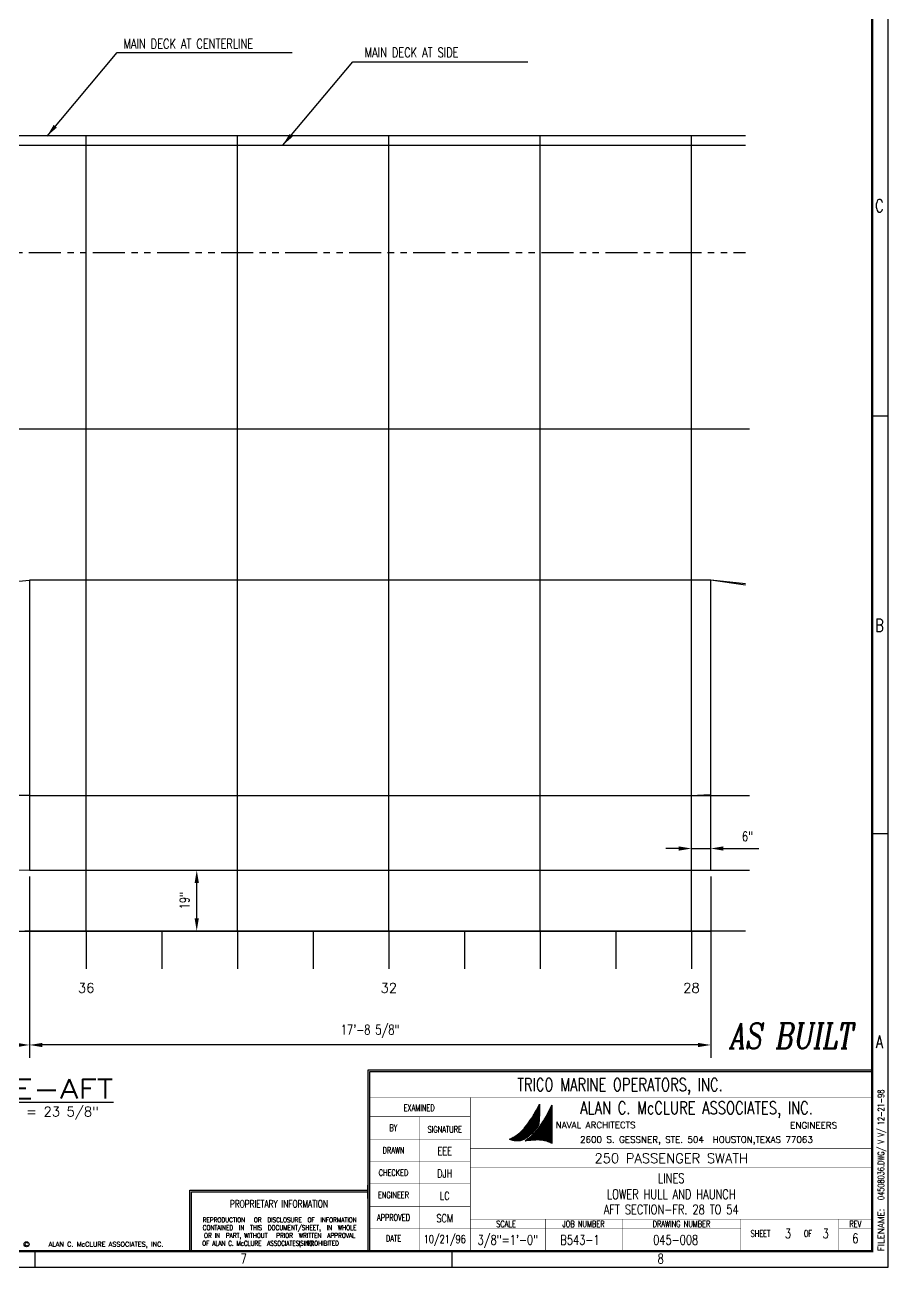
# Model space of a CAD drawing. Extents: x 6 to 1059, y 21 to 684.
# Drawn here: x 789.6 to 1059.2, y 21.4 to 409.4 of the extents above; entities that cross this region are included whole.
import ezdxf
from ezdxf.enums import TextEntityAlignment as Align

# ---------------------------------------------------------------- set-up
doc = ezdxf.new("R2010")
doc.units = 0
doc.header["$LTSCALE"] = 16
doc.header["$MEASUREMENT"] = 0
doc.linetypes.add('PHANTOM2', pattern=[1.25, 0.625, -0.125, 0.125, -0.125, 0.125, -0.125])
doc.layers.get('0').update_dxf_attribs({"linetype": 'CONTINUOUS'})
doc.layers.get('DEFPOINTS').update_dxf_attribs({"linetype": 'CONTINUOUS'})
for name, color, linetype in [('CHINE', 1, 'PHANTOM2'), ('DIM', 1, 'CONTINUOUS'), ('LAYOUT', 1, 'CONTINUOUS'), ('SPONSONS', 1, 'CONTINUOUS'), ('STA_28', 1, 'CONTINUOUS'), ('STA_29', 1, 'CONTINUOUS'), ('STA_30', 1, 'CONTINUOUS'), ('STA_31', 1, 'CONTINUOUS'), ('STA_32', 1, 'CONTINUOUS'), ('STA_33', 1, 'CONTINUOUS'), ('STA_34', 1, 'CONTINUOUS'), ('STA_35', 1, 'CONTINUOUS'), ('STA_36', 1, 'CONTINUOUS'), ('TEXT', 4, 'CONTINUOUS'), ('TITLEBLOCK', 3, 'CONTINUOUS'), ('TITLEBLOCK_ATTRIBUTES', 4, 'CONTINUOUS')]:
    doc.layers.add(name, color=color, linetype=linetype)
doc.styles.add('ROMANC', font='ROMANC.SHX', dxfattribs={"width": 0.75, "height": 0.09375})
doc.styles.add('ROMANS', font='romans')
doc.styles.add('ROMANT', font='ROMANT.SHX', dxfattribs={"width": 0.75, "height": 0.15625})
doc.styles.get("Standard").update_dxf_attribs({"font": 'ROMANS.SHX', "width": 0.75})
doc.styles.add('TB_TXT', font='ROMANS.SHX', dxfattribs={"width": 0.75})
doc.dimstyles.new('ACMA_DIM_1', dxfattribs={"dimscale": 32, "dimtxt": 0.0938, "dimasz": 0.125, "dimexe": 0.125, "dimexo": 0.0625, "dimgap": 0.0625, "dimtad": 1, "dimdec": 4, "dimzin": 3, "dimdsep": 46, "dimlunit": 4, "dimtxsty": 'Standard', "dimcen": 0, "dimse1": 1, "dimclrd": 256, "dimclre": 256, "dimclrt": 4, "dimadec": 0, "dimazin": 0, "dimtfac": 1, "dimtdec": 6, "dimtmove": 0, "dimatfit": 3, "dimfxl": 1, "dimfrac": 2, "dimtzin": 0, "dimarcsym": 0})
doc.dimstyles.new('BOTH', dxfattribs={"dimscale": 32, "dimtxt": 0.09375, "dimasz": 0.125, "dimexe": 0.125, "dimexo": 0.0625, "dimgap": 0.0625, "dimtad": 1, "dimdec": 4, "dimzin": 3, "dimdsep": 46, "dimlunit": 4, "dimtxsty": 'Standard', "dimcen": 0, "dimclrd": 256, "dimclre": 256, "dimclrt": 4, "dimadec": 0, "dimazin": 0, "dimtfac": 1, "dimtdec": 4, "dimtmove": 0, "dimatfit": 3, "dimfxl": 1, "dimfrac": 2, "dimtolj": 1, "dimtzin": 0, "dimarcsym": 0})
doc.dimstyles.new('INCHES', dxfattribs={"dimscale": 32, "dimtxt": 0.0938, "dimasz": 0.125, "dimexe": 0.0625, "dimexo": 0.0625, "dimgap": 0.0625, "dimtad": 1, "dimdec": 4, "dimzin": 3, "dimdsep": 46, "dimlunit": 5, "dimtxsty": 'Standard', "dimcen": 0, "dimse1": 1, "dimse2": 1, "dimclrd": 256, "dimclre": 256, "dimclrt": 4, "dimadec": 0, "dimazin": 0, "dimtfac": 1, "dimtdec": 6, "dimtmove": 0, "dimatfit": 3, "dimfxl": 1, "dimfrac": 2, "dimtzin": 0, "dimarcsym": 0})

# ---------------------------------------------------------------- blocks, each defined once
blk = doc.blocks.new('*D14')
at = {"linetype": 'ByBlock', "transparency": 16777216}
for p, q in [((791.14, 143.39), (791.14, 86.82)), ((1003.79, 143.39), (1003.79, 86.82)), ((999.79, 90.82), (795.14, 90.82))]:
    blk.add_line(p, q, dxfattribs=at)
for points in [[(795.14, 91.48), (795.14, 90.15), (791.14, 90.82)], [(999.79, 91.48), (999.79, 90.15), (1003.79, 90.82)]]:
    blk.add_solid(points, dxfattribs=at)
at = {"layer": 'DEFPOINTS', "color": 0, "linetype": 'ByBlock', "transparency": 16777216}
for p in [(791.14, 145.39), (1003.79, 145.39), (791.14, 90.82)]:
    blk.add_point(p, dxfattribs=at)
at = {"color": 4, "linetype": 'ByBlock', "transparency": 16777216, "insert": (897.46, 95.1), "char_height": 3, "attachment_point": 5}
blk.add_mtext('\\A1;17\'-8 5/8"', dxfattribs=at)
blk = doc.blocks.new('*D15')
at = {"linetype": 'ByBlock', "transparency": 16777216}
for p, q in [((649.38, 146.67), (649.38, 86.82)), ((787.14, 90.82), (653.38, 90.82))]:
    blk.add_line(p, q, dxfattribs=at)
for points in [[(653.38, 91.48), (653.38, 90.15), (649.38, 90.82)], [(787.14, 91.48), (787.14, 90.15), (791.14, 90.82)]]:
    blk.add_solid(points, dxfattribs=at)
at = {"layer": 'DEFPOINTS', "color": 0, "linetype": 'ByBlock', "transparency": 16777216}
for p in [(649.38, 148.67), (791.14, 145.39), (649.38, 90.82)]:
    blk.add_point(p, dxfattribs=at)
at = {"color": 4, "linetype": 'ByBlock', "transparency": 16777216, "insert": (720.26, 95.1), "char_height": 3, "attachment_point": 5}
blk.add_mtext('\\A1;11\'-9 3/4"', dxfattribs=at)
blk = doc.blocks.new('*D17')
at = {"linetype": 'ByBlock', "transparency": 16777216}
for p, q in [((992.83, 124.92), (988.83, 124.92)), ((996.83, 124.92), (1002.84, 124.92)), ((1006.84, 124.92), (1017.85, 124.92))]:
    blk.add_line(p, q, dxfattribs=at)
for points in [[(992.83, 125.59), (992.83, 124.25), (996.83, 124.92)], [(1006.84, 125.59), (1006.84, 124.25), (1002.84, 124.92)]]:
    blk.add_solid(points, dxfattribs=at)
at = {"layer": 'DEFPOINTS', "color": 0, "linetype": 'ByBlock', "transparency": 16777216}
for p in [(1002.84, 124.92), (1002.84, 116.15), (996.83, 106.34)]:
    blk.add_point(p, dxfattribs=at)
at = {"color": 4, "linetype": 'ByBlock', "transparency": 16777216, "insert": (1014.34, 128.71), "char_height": 3.002, "attachment_point": 5}
blk.add_mtext('6"', dxfattribs=at)
blk = doc.blocks.new('*X0')
at = {"color": 0}
for p, q in [((0.231, 0.272), (0.323, 0.364)), ((0.234, 0.276), (0.323, 0.366)), ((0.237, 0.28), (0.323, 0.367)), ((0.239, 0.284), (0.323, 0.368)), ((0.242, 0.288), (0.323, 0.37)), ((0.244, 0.292), (0.323, 0.371)), ((0.247, 0.296), (0.323, 0.372)), ((0.249, 0.3), (0.323, 0.374)), ((0.252, 0.303), (0.323, 0.375)), ((0.254, 0.307), (0.323, 0.376)), ((0.256, 0.31), (0.323, 0.378)), ((0.258, 0.314), (0.323, 0.379)), ((0.26, 0.317), (0.323, 0.38)), ((0.262, 0.32), (0.323, 0.382)), ((0.264, 0.324), (0.323, 0.383)), ((0.266, 0.327), (0.323, 0.384)), ((0.268, 0.33), (0.323, 0.386)), ((0.27, 0.334), (0.323, 0.387)), ((0.272, 0.337), (0.323, 0.388)), ((0.274, 0.34), (0.323, 0.39)), ((0.275, 0.343), (0.323, 0.391)), ((0.277, 0.346), (0.323, 0.392)), ((0.279, 0.349), (0.323, 0.394)), ((0.281, 0.352), (0.323, 0.395)), ((0.282, 0.355), (0.323, 0.396)), ((0.284, 0.358), (0.323, 0.398)), ((0.286, 0.361), (0.323, 0.399)), ((0.287, 0.364), (0.323, 0.4)), ((0.289, 0.367), (0.323, 0.402)), ((0.29, 0.37), (0.323, 0.403)), ((0.292, 0.373), (0.323, 0.404)), ((0.294, 0.376), (0.323, 0.406)), ((0.295, 0.379), (0.323, 0.407)), ((0.297, 0.382), (0.323, 0.408)), ((0.298, 0.384), (0.323, 0.41)), ((0.3, 0.387), (0.323, 0.411)), ((0.301, 0.39), (0.323, 0.412)), ((0.303, 0.393), (0.323, 0.414)), ((0.304, 0.396), (0.323, 0.415)), ((0.306, 0.398), (0.323, 0.416)), ((0.307, 0.401), (0.323, 0.418)), ((0.309, 0.404), (0.323, 0.419)), ((0.31, 0.407), (0.323, 0.42)), ((0.311, 0.409), (0.323, 0.422)), ((0.313, 0.412), (0.323, 0.423)), ((0.314, 0.415), (0.323, 0.424)), ((0.315, 0.418), (0.323, 0.426)), ((0.317, 0.42), (0.323, 0.427)), ((0.318, 0.423), (0.323, 0.428)), ((0.32, 0.426), (0.324, 0.43)), ((0.321, 0.428), (0.324, 0.431)), ((0.322, 0.431), (0.324, 0.432)), ((0.381, 0.301), (0.444, 0.364)), ((0.382, 0.304), (0.444, 0.366)), ((0.384, 0.307), (0.444, 0.367)), ((0.386, 0.31), (0.444, 0.368)), ((0.387, 0.313), (0.444, 0.37)), ((0.389, 0.316), (0.444, 0.371)), ((0.391, 0.319), (0.444, 0.372)), ((0.392, 0.322), (0.444, 0.374)), ((0.394, 0.325), (0.444, 0.375)), ((0.395, 0.328), (0.444, 0.376)), ((0.397, 0.331), (0.444, 0.378)), ((0.399, 0.334), (0.444, 0.379)), ((0.4, 0.336), (0.444, 0.38)), ((0.402, 0.339), (0.444, 0.382)), ((0.403, 0.342), (0.444, 0.383)), ((0.404, 0.345), (0.444, 0.384)), ((0.406, 0.348), (0.444, 0.386)), ((0.407, 0.35), (0.444, 0.387)), ((0.409, 0.353), (0.444, 0.388)), ((0.41, 0.356), (0.444, 0.39)), ((0.412, 0.359), (0.444, 0.391)), ((0.413, 0.361), (0.444, 0.392)), ((0.414, 0.364), (0.444, 0.394)), ((0.416, 0.367), (0.444, 0.395)), ((0.417, 0.369), (0.444, 0.396)), ((0.419, 0.372), (0.444, 0.398)), ((0.42, 0.375), (0.444, 0.399)), ((0.421, 0.377), (0.444, 0.4)), ((0.423, 0.38), (0.444, 0.402)), ((0.424, 0.383), (0.444, 0.403)), ((0.425, 0.385), (0.444, 0.404)), ((0.426, 0.388), (0.444, 0.406)), ((0.427, 0.39), (0.444, 0.407)), ((0.429, 0.393), (0.444, 0.408)), ((0.43, 0.395), (0.444, 0.41)), ((0.431, 0.398), (0.444, 0.411)), ((0.432, 0.4), (0.444, 0.412)), ((0.433, 0.403), (0.444, 0.413)), ((0.434, 0.405), (0.444, 0.415)), ((0.436, 0.408), (0.444, 0.416)), ((0.437, 0.41), (0.444, 0.417)), ((0.438, 0.413), (0.444, 0.419)), ((0.439, 0.415), (0.444, 0.42)), ((0.44, 0.417), (0.444, 0.421)), ((0.441, 0.42), (0.444, 0.423)), ((0.442, 0.422), (0.444, 0.424)), ((0.443, 0.425), (0.444, 0.425)), ((0.06, 0.083), (0.323, 0.345)), ((0.061, 0.082), (0.323, 0.344)), ((0.062, 0.082), (0.323, 0.343)), ((0.063, 0.082), (0.323, 0.341)), ((0.064, 0.081), (0.323, 0.34)), ((0.065, 0.081), (0.323, 0.339)), ((0.066, 0.081), (0.323, 0.337)), ((0.067, 0.081), (0.323, 0.336)), ((0.068, 0.08), (0.323, 0.335)), ((0.07, 0.08), (0.323, 0.333)), ((0.071, 0.08), (0.323, 0.332)), ((0.072, 0.08), (0.323, 0.331)), ((0.073, 0.079), (0.323, 0.329)), ((0.074, 0.079), (0.323, 0.328)), ((0.075, 0.079), (0.322, 0.326)), ((0.076, 0.079), (0.322, 0.325)), ((0.077, 0.079), (0.322, 0.324)), ((0.078, 0.078), (0.322, 0.322)), ((0.079, 0.078), (0.322, 0.321)), ((0.081, 0.078), (0.322, 0.32)), ((0.082, 0.078), (0.322, 0.318)), ((0.083, 0.078), (0.322, 0.317)), ((0.084, 0.077), (0.322, 0.316)), ((0.085, 0.077), (0.322, 0.314)), ((0.086, 0.077), (0.322, 0.313)), ((0.088, 0.077), (0.322, 0.311)), ((0.089, 0.077), (0.322, 0.31)), ((0.09, 0.077), (0.322, 0.309)), ((0.091, 0.077), (0.322, 0.307)), ((0.092, 0.076), (0.322, 0.306)), ((0.094, 0.076), (0.322, 0.305)), ((0.095, 0.076), (0.322, 0.303)), ((0.096, 0.076), (0.322, 0.302)), ((0.097, 0.076), (0.322, 0.301)), ((0.098, 0.076), (0.322, 0.299)), ((0.1, 0.076), (0.322, 0.298)), ((0.101, 0.076), (0.322, 0.296)), ((0.102, 0.076), (0.322, 0.295)), ((0.104, 0.076), (0.321, 0.294)), ((0.105, 0.076), (0.321, 0.292)), ((0.106, 0.076), (0.321, 0.291)), ((0.108, 0.076), (0.321, 0.289)), ((0.109, 0.076), (0.321, 0.288)), ((0.11, 0.076), (0.321, 0.287)), ((0.112, 0.076), (0.321, 0.285)), ((0.113, 0.076), (0.321, 0.284)), ((0.114, 0.076), (0.321, 0.282)), ((0.116, 0.076), (0.321, 0.281)), ((0.117, 0.076), (0.321, 0.28)), ((0.119, 0.076), (0.321, 0.278)), ((0.12, 0.076), (0.321, 0.277)), ((0.122, 0.077), (0.321, 0.275)), ((0.123, 0.077), (0.32, 0.274)), ((0.125, 0.077), (0.32, 0.273)), ((0.126, 0.077), (0.32, 0.271)), ((0.128, 0.077), (0.32, 0.27)), ((0.129, 0.077), (0.32, 0.268)), ((0.131, 0.078), (0.32, 0.267)), ((0.132, 0.078), (0.32, 0.265)), ((0.134, 0.078), (0.32, 0.264)), ((0.136, 0.079), (0.319, 0.262)), ((0.137, 0.079), (0.319, 0.261)), ((0.139, 0.079), (0.319, 0.26)), ((0.141, 0.08), (0.319, 0.258)), ((0.143, 0.08), (0.319, 0.257)), ((0.144, 0.081), (0.319, 0.255)), ((0.146, 0.081), (0.319, 0.254)), ((0.148, 0.082), (0.318, 0.252)), ((0.15, 0.082), (0.318, 0.251)), ((0.152, 0.083), (0.318, 0.249)), ((0.154, 0.084), (0.318, 0.248)), ((0.156, 0.085), (0.318, 0.246)), ((0.159, 0.086), (0.317, 0.244)), ((0.161, 0.087), (0.317, 0.243)), ((0.164, 0.188), (0.323, 0.347)), ((0.177, 0.202), (0.323, 0.348)), ((0.184, 0.21), (0.323, 0.349)), ((0.19, 0.218), (0.323, 0.351)), ((0.196, 0.225), (0.323, 0.352)), ((0.201, 0.232), (0.323, 0.353)), ((0.204, 0.079), (0.444, 0.319)), ((0.205, 0.079), (0.444, 0.318)), ((0.206, 0.237), (0.323, 0.355)), ((0.207, 0.079), (0.444, 0.317)), ((0.208, 0.079), (0.444, 0.315)), ((0.209, 0.08), (0.444, 0.314)), ((0.21, 0.243), (0.323, 0.356)), ((0.211, 0.08), (0.444, 0.313)), ((0.212, 0.08), (0.444, 0.311)), ((0.214, 0.249), (0.323, 0.357)), ((0.214, 0.08), (0.444, 0.31)), ((0.215, 0.08), (0.444, 0.309)), ((0.217, 0.08), (0.444, 0.307)), ((0.218, 0.254), (0.323, 0.359)), ((0.218, 0.08), (0.444, 0.306)), ((0.219, 0.08), (0.444, 0.305)), ((0.221, 0.258), (0.323, 0.36)), ((0.221, 0.08), (0.444, 0.303)), ((0.222, 0.08), (0.444, 0.302)), ((0.224, 0.263), (0.323, 0.362)), ((0.224, 0.081), (0.444, 0.301)), ((0.225, 0.081), (0.444, 0.299)), ((0.227, 0.081), (0.444, 0.298)), ((0.228, 0.267), (0.323, 0.363)), ((0.228, 0.081), (0.444, 0.297)), ((0.229, 0.081), (0.444, 0.295)), ((0.231, 0.081), (0.444, 0.294)), ((0.232, 0.081), (0.444, 0.293)), ((0.234, 0.081), (0.444, 0.292)), ((0.235, 0.081), (0.444, 0.29)), ((0.237, 0.081), (0.444, 0.289)), ((0.238, 0.082), (0.444, 0.288)), ((0.239, 0.082), (0.444, 0.286)), ((0.241, 0.082), (0.444, 0.285)), ((0.242, 0.082), (0.444, 0.284)), ((0.244, 0.082), (0.444, 0.282)), ((0.245, 0.082), (0.444, 0.281)), ((0.247, 0.082), (0.444, 0.28)), ((0.248, 0.082), (0.444, 0.278)), ((0.249, 0.082), (0.444, 0.277)), ((0.251, 0.082), (0.444, 0.276)), ((0.252, 0.083), (0.444, 0.274)), ((0.254, 0.083), (0.444, 0.273)), ((0.255, 0.083), (0.444, 0.272)), ((0.256, 0.083), (0.444, 0.27)), ((0.258, 0.083), (0.444, 0.269)), ((0.259, 0.083), (0.444, 0.268)), ((0.261, 0.083), (0.444, 0.266)), ((0.262, 0.083), (0.444, 0.265)), ((0.264, 0.083), (0.444, 0.264)), ((0.265, 0.083), (0.444, 0.262)), ((0.266, 0.083), (0.444, 0.261)), ((0.268, 0.083), (0.444, 0.26)), ((0.269, 0.084), (0.444, 0.258)), ((0.271, 0.084), (0.444, 0.257)), ((0.272, 0.084), (0.444, 0.256)), ((0.273, 0.084), (0.444, 0.254)), ((0.274, 0.151), (0.444, 0.321)), ((0.275, 0.084), (0.444, 0.253)), ((0.276, 0.084), (0.444, 0.252)), ((0.278, 0.084), (0.444, 0.25)), ((0.279, 0.084), (0.444, 0.249)), ((0.28, 0.084), (0.444, 0.248)), ((0.282, 0.084), (0.444, 0.246)), ((0.283, 0.084), (0.444, 0.245)), ((0.285, 0.163), (0.444, 0.322)), ((0.285, 0.084), (0.444, 0.244)), ((0.286, 0.085), (0.444, 0.242)), ((0.296, 0.176), (0.444, 0.323)), ((0.302, 0.183), (0.444, 0.325)), ((0.307, 0.189), (0.444, 0.326)), ((0.313, 0.196), (0.444, 0.327)), ((0.318, 0.202), (0.444, 0.329)), ((0.321, 0.207), (0.444, 0.33)), ((0.325, 0.212), (0.444, 0.331)), ((0.328, 0.216), (0.444, 0.333)), ((0.331, 0.221), (0.444, 0.334)), ((0.334, 0.225), (0.444, 0.335)), ((0.337, 0.229), (0.444, 0.337)), ((0.339, 0.233), (0.444, 0.338)), ((0.342, 0.237), (0.444, 0.339)), ((0.344, 0.241), (0.444, 0.341)), ((0.347, 0.244), (0.444, 0.342)), ((0.349, 0.248), (0.444, 0.343)), ((0.351, 0.252), (0.444, 0.345)), ((0.353, 0.255), (0.444, 0.346)), ((0.356, 0.259), (0.444, 0.347)), ((0.358, 0.262), (0.444, 0.349)), ((0.36, 0.266), (0.444, 0.35)), ((0.362, 0.269), (0.444, 0.351)), ((0.364, 0.273), (0.444, 0.352)), ((0.366, 0.276), (0.444, 0.354)), ((0.368, 0.279), (0.444, 0.355)), ((0.37, 0.282), (0.444, 0.356)), ((0.372, 0.286), (0.444, 0.358)), ((0.374, 0.289), (0.444, 0.359)), ((0.375, 0.292), (0.444, 0.36)), ((0.377, 0.295), (0.444, 0.362)), ((0.379, 0.298), (0.444, 0.363)), ((0.052, 0.085), (0.089, 0.122)), ((0.053, 0.085), (0.093, 0.125)), ((0.054, 0.084), (0.097, 0.127)), ((0.055, 0.084), (0.102, 0.132)), ((0.056, 0.084), (0.109, 0.137)), ((0.057, 0.083), (0.115, 0.142)), ((0.058, 0.083), (0.122, 0.147)), ((0.059, 0.083), (0.137, 0.161)), ((0.163, 0.088), (0.317, 0.241)), ((0.166, 0.089), (0.316, 0.239)), ((0.168, 0.09), (0.316, 0.238)), ((0.171, 0.091), (0.316, 0.236)), ((0.173, 0.092), (0.315, 0.234)), ((0.176, 0.094), (0.314, 0.232)), ((0.179, 0.095), (0.314, 0.23)), ((0.182, 0.097), (0.313, 0.228)), ((0.185, 0.099), (0.312, 0.226)), ((0.189, 0.101), (0.311, 0.223)), ((0.192, 0.104), (0.31, 0.221)), ((0.196, 0.106), (0.308, 0.218)), ((0.201, 0.109), (0.306, 0.215)), ((0.201, 0.079), (0.248, 0.126)), ((0.202, 0.079), (0.274, 0.15)), ((0.205, 0.112), (0.303, 0.21)), ((0.21, 0.116), (0.298, 0.204)), ((0.215, 0.12), (0.293, 0.198)), ((0.221, 0.124), (0.287, 0.19)), ((0.229, 0.131), (0.28, 0.182)), ((0.241, 0.141), (0.267, 0.168)), ((0.287, 0.085), (0.444, 0.241)), ((0.289, 0.085), (0.444, 0.24)), ((0.29, 0.085), (0.444, 0.238)), ((0.292, 0.085), (0.444, 0.237)), ((0.293, 0.085), (0.444, 0.236)), ((0.294, 0.085), (0.444, 0.234)), ((0.296, 0.085), (0.444, 0.233)), ((0.297, 0.085), (0.444, 0.232)), ((0.298, 0.085), (0.444, 0.231)), ((0.3, 0.085), (0.444, 0.229)), ((0.301, 0.085), (0.444, 0.228)), ((0.302, 0.085), (0.444, 0.227)), ((0.304, 0.085), (0.444, 0.225)), ((0.305, 0.085), (0.444, 0.224)), ((0.306, 0.085), (0.444, 0.223)), ((0.308, 0.085), (0.444, 0.221)), ((0.309, 0.085), (0.444, 0.22)), ((0.31, 0.085), (0.444, 0.219)), ((0.312, 0.085), (0.444, 0.217)), ((0.313, 0.085), (0.444, 0.216)), ((0.314, 0.085), (0.444, 0.215)), ((0.316, 0.085), (0.444, 0.213)), ((0.317, 0.085), (0.444, 0.212)), ((0.318, 0.085), (0.444, 0.211)), ((0.319, 0.085), (0.444, 0.209)), ((0.321, 0.085), (0.444, 0.208)), ((0.322, 0.085), (0.444, 0.207)), ((0.323, 0.085), (0.444, 0.205)), ((0.324, 0.085), (0.444, 0.204)), ((0.326, 0.084), (0.444, 0.203)), ((0.327, 0.084), (0.444, 0.201)), ((0.328, 0.084), (0.444, 0.2)), ((0.33, 0.084), (0.444, 0.199)), ((0.331, 0.084), (0.444, 0.197)), ((0.332, 0.084), (0.444, 0.196)), ((0.333, 0.084), (0.444, 0.195)), ((0.335, 0.084), (0.444, 0.193)), ((0.336, 0.084), (0.444, 0.192)), ((0.337, 0.084), (0.444, 0.191)), ((0.338, 0.084), (0.444, 0.189)), ((0.339, 0.084), (0.444, 0.188)), ((0.341, 0.083), (0.444, 0.187)), ((0.342, 0.083), (0.444, 0.185)), ((0.343, 0.083), (0.444, 0.184)), ((0.344, 0.083), (0.444, 0.183)), ((0.346, 0.083), (0.444, 0.181)), ((0.347, 0.083), (0.444, 0.18)), ((0.348, 0.083), (0.444, 0.179)), ((0.349, 0.083), (0.444, 0.177)), ((0.35, 0.083), (0.444, 0.176)), ((0.352, 0.082), (0.444, 0.175)), ((0.353, 0.082), (0.444, 0.174)), ((0.354, 0.082), (0.444, 0.172)), ((0.355, 0.082), (0.444, 0.171)), ((0.356, 0.082), (0.444, 0.17)), ((0.357, 0.082), (0.444, 0.168)), ((0.359, 0.081), (0.444, 0.167)), ((0.36, 0.081), (0.444, 0.166)), ((0.361, 0.081), (0.444, 0.164)), ((0.362, 0.081), (0.444, 0.163)), ((0.363, 0.081), (0.444, 0.162)), ((0.364, 0.081), (0.444, 0.16)), ((0.365, 0.08), (0.444, 0.159)), ((0.367, 0.08), (0.444, 0.158)), ((0.368, 0.08), (0.444, 0.156)), ((0.369, 0.08), (0.444, 0.155)), ((0.37, 0.08), (0.444, 0.154)), ((0.371, 0.079), (0.444, 0.152)), ((0.372, 0.079), (0.444, 0.151)), ((0.373, 0.079), (0.444, 0.15)), ((0.374, 0.079), (0.444, 0.148)), ((0.375, 0.078), (0.444, 0.147)), ((0.377, 0.078), (0.444, 0.146)), ((0.378, 0.078), (0.444, 0.144)), ((0.379, 0.078), (0.444, 0.143)), ((0.38, 0.077), (0.444, 0.142)), ((0.381, 0.077), (0.444, 0.14)), ((0.382, 0.077), (0.444, 0.139)), ((0.383, 0.077), (0.444, 0.138)), ((0.384, 0.076), (0.444, 0.136)), ((0.385, 0.076), (0.444, 0.135)), ((0.386, 0.076), (0.444, 0.134)), ((0.387, 0.076), (0.444, 0.132)), ((0.388, 0.075), (0.444, 0.131)), ((0.389, 0.075), (0.444, 0.13)), ((0.39, 0.075), (0.444, 0.128)), ((0.391, 0.074), (0.444, 0.127)), ((0.392, 0.074), (0.444, 0.126)), ((0.393, 0.074), (0.444, 0.124)), ((0.394, 0.073), (0.444, 0.123)), ((0.395, 0.073), (0.444, 0.122)), ((0.033, 0.091), (0.034, 0.093)), ((0.034, 0.091), (0.037, 0.094)), ((0.035, 0.09), (0.039, 0.095)), ((0.036, 0.09), (0.041, 0.096)), ((0.037, 0.09), (0.044, 0.097)), ((0.038, 0.089), (0.046, 0.098)), ((0.039, 0.089), (0.048, 0.099)), ((0.04, 0.089), (0.051, 0.1)), ((0.041, 0.088), (0.053, 0.101)), ((0.042, 0.088), (0.056, 0.103)), ((0.043, 0.088), (0.059, 0.104)), ((0.044, 0.087), (0.062, 0.106)), ((0.045, 0.087), (0.065, 0.107)), ((0.046, 0.087), (0.068, 0.109)), ((0.047, 0.086), (0.071, 0.111)), ((0.048, 0.086), (0.074, 0.112)), ((0.049, 0.086), (0.078, 0.115)), ((0.05, 0.086), (0.082, 0.117)), ((0.051, 0.085), (0.085, 0.12)), ((0.185, 0.078), (0.186, 0.078)), ((0.186, 0.078), (0.19, 0.081)), ((0.188, 0.078), (0.194, 0.084)), ((0.189, 0.078), (0.198, 0.087)), ((0.191, 0.078), (0.203, 0.09)), ((0.192, 0.078), (0.208, 0.094)), ((0.194, 0.078), (0.213, 0.098)), ((0.195, 0.078), (0.218, 0.101)), ((0.197, 0.079), (0.224, 0.106)), ((0.198, 0.079), (0.232, 0.112)), ((0.199, 0.079), (0.24, 0.119)), ((0.396, 0.073), (0.444, 0.12)), ((0.397, 0.072), (0.444, 0.119)), ((0.398, 0.072), (0.444, 0.118)), ((0.399, 0.072), (0.444, 0.117)), ((0.4, 0.071), (0.444, 0.115)), ((0.401, 0.071), (0.444, 0.114)), ((0.402, 0.071), (0.444, 0.113)), ((0.403, 0.07), (0.444, 0.111)), ((0.404, 0.07), (0.444, 0.11)), ((0.405, 0.07), (0.444, 0.109)), ((0.406, 0.069), (0.444, 0.107)), ((0.407, 0.069), (0.444, 0.106)), ((0.408, 0.068), (0.444, 0.105)), ((0.409, 0.068), (0.444, 0.103)), ((0.41, 0.068), (0.444, 0.102)), ((0.411, 0.067), (0.444, 0.101)), ((0.412, 0.067), (0.444, 0.099)), ((0.413, 0.066), (0.444, 0.098)), ((0.413, 0.066), (0.444, 0.097)), ((0.414, 0.066), (0.444, 0.095)), ((0.415, 0.065), (0.444, 0.094)), ((0.416, 0.065), (0.444, 0.093)), ((0.417, 0.065), (0.444, 0.091)), ((0.418, 0.064), (0.444, 0.09)), ((0.419, 0.064), (0.444, 0.089)), ((0.42, 0.063), (0.444, 0.087)), ((0.421, 0.063), (0.444, 0.086)), ((0.422, 0.063), (0.444, 0.085)), ((0.423, 0.062), (0.444, 0.083)), ((0.424, 0.062), (0.444, 0.082)), ((0.425, 0.061), (0.444, 0.081)), ((0.425, 0.061), (0.444, 0.079)), ((0.426, 0.06), (0.444, 0.078)), ((0.427, 0.06), (0.444, 0.077)), ((0.428, 0.06), (0.444, 0.075)), ((0.429, 0.059), (0.444, 0.074)), ((0.43, 0.059), (0.444, 0.073)), ((0.431, 0.058), (0.444, 0.071)), ((0.432, 0.058), (0.444, 0.07)), ((0.433, 0.058), (0.444, 0.069)), ((0.434, 0.057), (0.444, 0.067)), ((0.435, 0.057), (0.444, 0.066)), ((0.435, 0.056), (0.444, 0.065)), ((0.436, 0.056), (0.444, 0.063)), ((0.437, 0.055), (0.444, 0.062)), ((0.438, 0.055), (0.444, 0.061)), ((0.439, 0.055), (0.444, 0.059)), ((0.44, 0.054), (0.444, 0.058)), ((0.441, 0.054), (0.444, 0.057)), ((0.442, 0.053), (0.444, 0.056)), ((0.443, 0.053), (0.444, 0.054)), ((0.444, 0.052), (0.444, 0.053))]:
    blk.add_line(p, q, dxfattribs=at)
blk = doc.blocks.new('SAILZ')
at = {"layer": 'TITLEBLOCK'}
for p, q in [((0.28, 0.351), (0.294, 0.376)), ((0.294, 0.376), (0.298, 0.383)), ((0.298, 0.383), (0.307, 0.401)), ((0.307, 0.401), (0.324, 0.433)), ((0.198, 0.227), (0.216, 0.251)), ((0.216, 0.251), (0.217, 0.252)), ((0.217, 0.252), (0.234, 0.277)), ((0.234, 0.277), (0.248, 0.297)), ((0.248, 0.297), (0.251, 0.301)), ((0.251, 0.301), (0.266, 0.326)), ((0.266, 0.326), (0.273, 0.338)), ((0.273, 0.338), (0.28, 0.351)), ((0.074, 0.112), (0.097, 0.127)), ((0.097, 0.127), (0.098, 0.128)), ((0.098, 0.128), (0.123, 0.148)), ((0.123, 0.148), (0.128, 0.152)), ((0.128, 0.152), (0.148, 0.171)), ((0.148, 0.171), (0.154, 0.177)), ((0.154, 0.177), (0.173, 0.197)), ((0.173, 0.197), (0.177, 0.202)), ((0.177, 0.202), (0.198, 0.227)), ((0.032, 0.092), (0.049, 0.099)), ((0.049, 0.099), (0.056, 0.102)), ((0.056, 0.102), (0.074, 0.112))]:
    blk.add_line(p, q, dxfattribs=at)
blk.add_lwpolyline([(0.324, 0.433), (0.323, 0.376), (0.323, 0.331), (0.322, 0.297), (0.32, 0.272), (0.319, 0.255), (0.317, 0.244), (0.316, 0.236), (0.314, 0.231), (0.312, 0.227), (0.311, 0.224), (0.31, 0.221), (0.308, 0.218), (0.307, 0.216), (0.306, 0.214), (0.304, 0.212), (0.303, 0.211), (0.302, 0.209), (0.301, 0.208), (0.3, 0.206), (0.298, 0.204), (0.297, 0.203), (0.296, 0.201), (0.295, 0.2), (0.293, 0.198), (0.292, 0.197), (0.291, 0.195), (0.29, 0.193), (0.288, 0.192), (0.287, 0.19), (0.286, 0.189), (0.285, 0.188), (0.284, 0.186), (0.283, 0.185), (0.282, 0.184), (0.281, 0.183), (0.28, 0.182), (0.279, 0.181), (0.279, 0.18), (0.278, 0.179), (0.277, 0.179), (0.277, 0.178), (0.276, 0.177), (0.275, 0.176), (0.274, 0.175), (0.273, 0.174), (0.272, 0.173), (0.271, 0.172), (0.27, 0.17), (0.268, 0.169), (0.266, 0.167), (0.264, 0.165), (0.262, 0.162), (0.26, 0.16), (0.258, 0.158), (0.256, 0.156), (0.255, 0.155), (0.253, 0.153), (0.252, 0.152), (0.251, 0.151), (0.25, 0.15), (0.249, 0.149), (0.248, 0.148), (0.247, 0.147), (0.245, 0.145), (0.244, 0.144), (0.242, 0.142), (0.24, 0.14), (0.237, 0.138), (0.235, 0.136), (0.233, 0.134), (0.231, 0.133), (0.229, 0.131), (0.227, 0.13), (0.226, 0.128), (0.225, 0.127), (0.223, 0.126), (0.222, 0.125), (0.221, 0.124), (0.219, 0.123), (0.218, 0.122), (0.216, 0.12), (0.214, 0.119), (0.212, 0.118), (0.21, 0.116), (0.208, 0.115), (0.206, 0.113), (0.204, 0.111), (0.202, 0.11), (0.2, 0.108), (0.197, 0.107), (0.195, 0.106), (0.193, 0.104), (0.191, 0.103), (0.189, 0.102), (0.188, 0.101), (0.186, 0.099), (0.184, 0.099), (0.183, 0.098), (0.182, 0.097), (0.18, 0.096), (0.179, 0.095), (0.177, 0.094), (0.175, 0.093), (0.173, 0.092), (0.171, 0.091), (0.169, 0.09), (0.166, 0.089), (0.163, 0.088), (0.16, 0.086), (0.157, 0.085), (0.154, 0.084), (0.151, 0.083), (0.148, 0.082), (0.145, 0.081), (0.141, 0.08), (0.138, 0.079), (0.135, 0.078), (0.132, 0.078), (0.129, 0.077), (0.125, 0.077), (0.122, 0.077), (0.119, 0.076), (0.116, 0.076), (0.113, 0.076), (0.109, 0.076), (0.106, 0.076), (0.103, 0.076), (0.1, 0.076), (0.097, 0.076), (0.093, 0.076), (0.09, 0.077), (0.087, 0.077), (0.083, 0.077), (0.08, 0.078), (0.076, 0.079), (0.072, 0.08), (0.068, 0.08), (0.064, 0.081), (0.059, 0.083), (0.055, 0.084), (0.049, 0.086), (0.044, 0.087), (0.038, 0.089), (0.032, 0.092)], dxfattribs=at)
blk.add_lwpolyline([(0.198, 0.087), (0.22, 0.103), (0.223, 0.105), (0.248, 0.126), (0.273, 0.15), (0.275, 0.152), (0.298, 0.178), (0.317, 0.202), (0.323, 0.209), (0.335, 0.227), (0.348, 0.246), (0.351, 0.251), (0.366, 0.276), (0.373, 0.287), (0.381, 0.301), (0.395, 0.326), (0.398, 0.332), (0.408, 0.352), (0.421, 0.376), (0.422, 0.38), (0.433, 0.401), (0.444, 0.426), (0.444, 0.052), (0.443, 0.053), (0.434, 0.057), (0.428, 0.06), (0.423, 0.062), (0.418, 0.064), (0.413, 0.066), (0.409, 0.068), (0.405, 0.07), (0.401, 0.071), (0.397, 0.072), (0.394, 0.074), (0.39, 0.075), (0.387, 0.076), (0.383, 0.077), (0.38, 0.077), (0.377, 0.078), (0.374, 0.079), (0.371, 0.079), (0.368, 0.08), (0.365, 0.081), (0.362, 0.081), (0.358, 0.082), (0.355, 0.082), (0.352, 0.082), (0.349, 0.083), (0.346, 0.083), (0.343, 0.083), (0.34, 0.083), (0.338, 0.084), (0.335, 0.084), (0.332, 0.084), (0.329, 0.084), (0.326, 0.084), (0.323, 0.085), (0.32, 0.085), (0.317, 0.085), (0.314, 0.085), (0.31, 0.085), (0.307, 0.085), (0.304, 0.085), (0.301, 0.085), (0.298, 0.085), (0.295, 0.085), (0.291, 0.085), (0.288, 0.085), (0.285, 0.084), (0.282, 0.084), (0.278, 0.084), (0.275, 0.084), (0.272, 0.084), (0.269, 0.084), (0.266, 0.083), (0.263, 0.083), (0.26, 0.083), (0.256, 0.083), (0.253, 0.083), (0.249, 0.082), (0.245, 0.082), (0.24, 0.082), (0.235, 0.081), (0.23, 0.081), (0.224, 0.081), (0.217, 0.08), (0.209, 0.08), (0.2, 0.079), (0.185, 0.078)], close=True, dxfattribs=at)
at = {"layer": 'TITLEBLOCK', "color": 4}
blk.add_blockref('*X0', (0, 0), dxfattribs=at)
blk = doc.blocks.new('D_38_1FT')
at = {"layer": 'TITLEBLOCK'}
for p, q in [((1059.2, 21.44), (1059.2, 683.84)), ((1054.2, 287.24), (1059.2, 287.24)), ((1054.2, 156.84), (1059.2, 156.84)), ((1054.2, 82.92), (896.75, 82.92)), ((896.75, 82.92), (896.75, 26.44)), ((1054.2, 82.44), (897.23, 82.44)), ((897.23, 82.44), (897.23, 26.44)), ((896.75, 42.84), (896.75, 46.99)), ((841.2, 26.44), (841.2, 45.44)), ((841.2, 45.44), (896.75, 45.44)), ((841.68, 26.44), (841.68, 44.96)), ((841.68, 44.96), (896.75, 44.96)), ((792.84, 21.44), (792.84, 26.44)), ((923.08, 21.44), (923.08, 26.44)), ((6.4, 21.44), (1059.2, 21.44))]:
    blk.add_line(p, q, dxfattribs=at)
at = {"layer": 'TITLEBLOCK', "const_width": 0.768}
blk.add_lwpolyline([(1054.2, 26.44), (1054.2, 678.84), (11.4, 678.84), (11.4, 26.44)], close=True, dxfattribs=at)
at = {"layer": 'TITLEBLOCK', "const_width": 0.128}
for points in [[(928.75, 74.44), (897.23, 74.44)], [(928.75, 74.44), (1054.2, 74.44)], [(928.75, 40.44), (928.75, 74.44)], [(912.75, 68.44), (897.23, 68.44)], [(928.75, 68.44), (912.75, 68.44)], [(912.75, 61.44), (912.75, 68.44)], [(912.75, 61.44), (897.23, 61.44)], [(912.75, 54.44), (912.75, 61.44)], [(928.75, 61.44), (912.75, 61.44)], [(928.75, 58.44), (1054.2, 58.44)], [(912.75, 54.44), (897.23, 54.44)], [(928.75, 54.44), (912.75, 54.44)], [(912.75, 47.44), (912.75, 54.44)], [(928.75, 52.44), (1054.2, 52.44)], [(912.75, 47.44), (897.23, 47.44)], [(928.75, 47.44), (912.75, 47.44)], [(912.75, 40.44), (912.75, 47.44)], [(912.75, 40.44), (897.23, 40.44)], [(928.75, 40.44), (912.75, 40.44)], [(912.75, 33.44), (912.75, 40.44)], [(928.75, 40.44), (928.75, 33.44)], [(952.16, 36.44), (928.75, 36.44)], [(952.16, 36.44), (1043.8, 36.44)], [(952.16, 26.44), (952.16, 36.44)], [(976.16, 26.44), (976.16, 36.44)], [(1013.2, 36.44), (1013.2, 26.44)], [(1054.2, 36.44), (1043.8, 36.44)], [(1043.8, 26.44), (1043.8, 36.44)], [(912.75, 33.44), (897.23, 33.44)], [(928.75, 33.44), (912.75, 33.44)], [(912.75, 26.44), (912.75, 33.44)], [(928.75, 26.44), (928.75, 33.44)], [(952.16, 33.44), (928.75, 33.44)], [(1013.2, 33.44), (952.16, 33.44)], [(1054.2, 33.44), (1043.8, 33.44)]]:
    blk.add_lwpolyline(points, dxfattribs=at)
at = {"layer": 'TITLEBLOCK', "color": 4}
blk.add_circle((790.17, 28.58), 0.79, dxfattribs=at)
at = {"layer": 'TITLEBLOCK', "xscale": 32, "yscale": 32, "zscale": 32}
blk.add_blockref('SAILZ', (939.97, 58.44), dxfattribs=at)
at = {"layer": 'TITLEBLOCK', "color": 4, "style": 'ROMANS', "width": 0.75}
for s, height, p in [('C', 4, (1056.45, 349.67)), ('B', 4, (1056.45, 218.67)), ('A', 4, (1056.45, 88.6)), ('7', 3, (857.96, 21.69)), ('8', 3, (988.2, 21.69))]:
    blk.add_text(s, height=height, dxfattribs=at).set_placement(p, align=Align.BOTTOM_CENTER)
at = {"layer": 'TITLEBLOCK', "color": 4}
for s, height, style, width, p in [('EXAMINED', 2, 'ROMANS', 0.75, (912.75, 70.19)), ('ALAN C. McCLURE ASSOCIATES, INC.', 4, 'ROMANT', 0.75, (999.37, 69.19)), ('BY', 2, 'ROMANS', 0.75, (904.75, 63.94)), ('SIGNATURE', 2, 'ROMANS', 0.75, (920.75, 63.44)), ('DRAWN', 2, 'ROMANS', 0.75, (904.75, 56.94)), ('CHECKED', 2, 'ROMANS', 0.75, (904.75, 49.94)), ('ENGINEER', 2, 'ROMANS', 0.75, (904.75, 42.94)), ('REPRODUCTION   OR  DISCLOSURE  OF  INFORMATION', 1.5, 'TB_TXT', 0.75, (869.2, 35.44)), ('APPROVED', 2, 'ROMANS', 0.75, (904.75, 35.94)), ('SCALE', 2, 'ROMANS', 0.75, (939.88, 33.94)), ('JOB NUMBER', 2, 'ROMANS', 0.75, (964.08, 33.94)), ('DRAWING NUMBER', 2, 'ROMANS', 0.75, (994.68, 33.94)), ('REV', 2, 'ROMANS', 0.75, (1048.94, 33.95)), ('OR IN  PART, WITHOUT   PRIOR  WRITTEN  APPROVAL', 1.5, 'TB_TXT', 0.75, (869.2, 30.58)), ('CONTAINED  IN  THIS  DOCUMENT/SHEET,  IN  WHOLE', 1.5, 'TB_TXT', 0.75, (869.2, 33.01)), ('DATE', 2, 'ROMANS', 0.75, (904.75, 29.44)), ('SHEET', 2, 'ROMANS', 0.75, (1019.33, 30.94)), ('OF', 2, 'ROMANS', 0.75, (1034.2, 30.94)), ('ALAN C. McCLURE  ASSOCIATES, INC.', 1.5, 'ROMANC', 0.7, (864.11, 28.13))]:
    blk.add_text(s, height=height, dxfattribs=dict(at, style=style, width=width)).set_placement(p, align=Align.CENTER)
at = {"layer": 'TITLEBLOCK', "color": 4, "style": 'ROMANC'}
for s, height, p in [('NAVAL ARCHITECTS', 2, (955.4, 64.81)), ('ALAN C. McCLURE ASSOCIATES, INC.', 1.48, (797.06, 27.85))]:
    blk.add_text(s, height=height, dxfattribs=at).set_placement(p)
blk.add_text('ENGINEERS', height=2, dxfattribs=at).set_placement((1043.27, 64.71), align=Align.RIGHT)
for s, height, p in [('2600 S. GESSNER, STE. 504  HOUSTON,TEXAS 77063', 2, (999.35, 60.29)), ('c', 1.48, (790.12, 28.1))]:
    blk.add_text(s, height=height, dxfattribs=at).set_placement(p, align=Align.CENTER)
at = {"layer": 'TITLEBLOCK', "color": 4, "style": 'ROMANS'}
blk.add_text('FILENAME:', height=2, rotation=90, dxfattribs=at).set_placement((1056.95, 26.44), align=Align.MIDDLE_LEFT)
at = {"layer": 'TITLEBLOCK', "color": 4, "style": 'TB_TXT', "width": 0.75}
blk.add_text('OF                               IS PROHIBITED', height=1.5, dxfattribs=at).set_placement((845, 28.15))
at = {"layer": 'TITLEBLOCK', "color": 4, "insert": (868.98, 40.07), "char_height": 2.2528, "width": 66.9376, "attachment_point": 8, "style": 'ROMANT'}
blk.add_mtext('{PROPRIETARY INFORMATION}', dxfattribs=at)
at = {"layer": 'TITLEBLOCK_ATTRIBUTES', "width": 0.75}
for tag, height, style, p in [('T_CLIENT', 4, 'ROMANT', (975.48, 76.44)), ('T_DWNBY', 2.5, 'TB_TXT', (920.75, 56.44)), ('T_CHKDBY', 2.5, 'TB_TXT', (920.75, 49.44)), ('T_FIRST_LINE', 3, 'TB_TXT', (991.48, 47.69)), ('T_ENGR', 2.5, 'TB_TXT', (920.75, 42.44)), ('T_SECOND_LINE', 3, 'TB_TXT', (991.48, 42.69)), ('T_THIRD_LINE', 3, 'TB_TXT', (991.48, 37.94)), ('T_APPDBY', 2.5, 'TB_TXT', (920.75, 35.44)), ('T_DATE', 2.5, 'TB_TXT', (920.75, 28.94)), ('T_SCALE', 3, 'TB_TXT', (940.46, 28.44)), ('T_JOBNO', 3, 'TB_TXT', (962.98, 28.44)), ('T_DWGNO', 3, 'TB_TXT', (993.63, 28.44)), ('T_SHEETN0', 3, 'TB_TXT', (1027.95, 30.44)), ('T_OFN0', 3, 'TB_TXT', (1039.7, 30.44)), ('T_REV', 3, 'TB_TXT', (1048.95, 28.94))]:
    blk.add_attdef(tag, text='', height=height, dxfattribs=dict(at, style=style)).set_placement(p, align=Align.CENTER)
at = {"layer": 'TITLEBLOCK_ATTRIBUTES', "style": 'ROMANS'}
blk.add_attdef('T_VESSEL', text='', height=3, dxfattribs=at).set_placement((991.48, 53.94), align=Align.CENTER)
at = {"layer": 'TITLEBLOCK_ATTRIBUTES', "style": 'TB_TXT', "width": 0.75}
blk.add_attdef('T_FILENAME', text='', height=2, rotation=90, dxfattribs=at).set_placement((1056.95, 42.4), align=Align.MIDDLE_LEFT)
at = {"layer": 'TITLEBLOCK_ATTRIBUTES', "style": 'TB_TXT', "width": 0.75, "flags": 2}
blk.add_attdef('T_COPYRGHT', (792.09, 27.85), '', height=1.5, dxfattribs=at)
blk = doc.blocks.new('VIEWTTLE')
at = {"style": 'ROMANS', "width": 1.25}
blk.add_attdef('SECTION', text='', height=0.188, dxfattribs=at).set_placement((0, 0), align=Align.BOTTOM_CENTER)
at = {"style": 'ROMANS'}
for p in [(0, -0.148), (0, -0.319), (0, -0.484)]:
    blk.add_attdef('XXXXXXXX', text='', height=0.0938, dxfattribs=at).set_placement(p, align=Align.BOTTOM_CENTER)
blk = doc.blocks.new('AS_BUILT')
at = {"style": 'ROMANC', "oblique": 10, "width": 0.75}
blk.add_text('AS BUILT', height=0.25, dxfattribs=at).set_placement((0, 0), align=Align.MIDDLE)
blk = doc.blocks.new('*D41')
at = {"linetype": 'ByBlock', "transparency": 16777216}
blk.add_line((843.31, 130.39), (843.31, 141.39), dxfattribs=at)
for points in [[(842.64, 141.39), (843.98, 141.39), (843.31, 145.39)], [(842.64, 130.39), (843.98, 130.39), (843.31, 126.39)]]:
    blk.add_solid(points, dxfattribs=at)
at = {"layer": 'DEFPOINTS', "color": 0, "linetype": 'ByBlock', "transparency": 16777216}
for p in [(791.14, 145.39), (843.31, 145.39), (789.64, 126.39)]:
    blk.add_point(p, dxfattribs=at)
at = {"color": 4, "linetype": 'ByBlock', "transparency": 16777216, "insert": (839.52, 135.89), "char_height": 3.002, "attachment_point": 5, "rotation": 90}
blk.add_mtext('19"', dxfattribs=at)

msp = doc.modelspace()

# ---------------------------------------------------------------- linework, layer by layer
for p, q in [((1014.66381, 374.70628), (431.3863, 374.70628)), ((379.90786, 283.18905), (1015.89298, 283.18905)), ((649.37781, 222.7903), (791.14106, 235.95309)), ((791.14106, 235.95309), (791.14106, 145.39378)), ((1003.78594, 235.95309), (791.14106, 235.95309)), ((1003.78594, 145.39378), (1003.78594, 235.95309)), ((1014.66381, 234.81971), (1003.78594, 235.95309)), ((649.37781, 148.6653), (791.14106, 145.39378)), ((791.14106, 145.39378), (1015.89298, 145.39378)), ((1014.66381, 126.39378), (789.64106, 126.39378)), ((789.64106, 126.39378), (1003.67755, 126.39378))]:
    msp.add_line(p, q)
msp.add_lwpolyline([(997.67461, 168.68812), (1003.67755, 168.99254)])
at = {"layer": 'CHINE'}
msp.add_line((410.9118, 338.30717), (1014.66381, 338.30717), dxfattribs=at)
at = {"layer": 'LAYOUT'}
for p, q in [((667.06338, 371.77173), (1014.66381, 371.77173)), ((1014.66381, 234.39494), (1003.78594, 235.95309)), ((383.59881, 126.39378), (1003.78594, 126.39378)), ((383.59881, 126.39378), (1003.67755, 126.39378))]:
    msp.add_line(p, q, dxfattribs=at)
at = {"layer": 'SPONSONS'}
msp.add_line((791.04363, 168.68812), (1015.89298, 168.68812), dxfattribs=at)
at = {"layer": 'SPONSONS', "start_tangent": (-1, 0), "end_tangent": (-0.998648998, 0.051963236)}
msp.add_spline([(791.04363, 168.68812), (761.45413, 169.6003), (714.21004, 171.21621), (690.58799, 171.94566), (666.96594, 171.91987), (650.78037, 173.09339)], degree=3, dxfattribs=at)
at = {"layer": 'STA_28'}
for q in [(997.77204, 374.70628), (997.77204, 114.58275)]:
    msp.add_line((997.77204, 126.39378), q, dxfattribs=at)
at = {"layer": 'STA_29'}
msp.add_line((974.14999, 126.39378), (974.14999, 114.58275), dxfattribs=at)
at = {"layer": 'STA_30'}
for q in [(950.52795, 374.70628), (950.52795, 114.58275)]:
    msp.add_line((950.52795, 126.39378), q, dxfattribs=at)
at = {"layer": 'STA_31'}
msp.add_line((926.9059, 126.39378), (926.9059, 114.58275), dxfattribs=at)
at = {"layer": 'STA_32'}
for q in [(903.28385, 374.70628), (903.28385, 114.58275)]:
    msp.add_line((903.28385, 126.39378), q, dxfattribs=at)
at = {"layer": 'STA_33'}
msp.add_line((879.6618, 126.39378), (879.6618, 114.58275), dxfattribs=at)
at = {"layer": 'STA_34'}
for q in [(856.03976, 374.70628), (856.03976, 114.58275)]:
    msp.add_line((856.03976, 126.39378), q, dxfattribs=at)
at = {"layer": 'STA_35'}
msp.add_line((832.41771, 126.39378), (832.41771, 114.58275), dxfattribs=at)
at = {"layer": 'STA_36'}
for q in [(808.79566, 374.70628), (808.79566, 114.58275)]:
    msp.add_line((808.79566, 126.39378), q, dxfattribs=at)

# ---------------------------------------------------------------- block references
ref = msp.add_blockref('D_38_1FT', (0, 0))
ref.add_attrib('T_CLIENT', 'TRICO MARINE OPERATORS, INC.', dxfattribs={"layer": 'TITLEBLOCK_ATTRIBUTES', "height": 4, "style": 'ROMANT', "width": 0.75}).set_placement((975.47524, 76.44), align=Align.CENTER)
ref.add_attrib('T_VESSEL', '250 PASSENGER SWATH', dxfattribs={"layer": 'TITLEBLOCK_ATTRIBUTES', "height": 3, "style": 'ROMANS'}).set_placement((991.47524, 53.94), align=Align.CENTER)
ref.add_attrib('T_FIRST_LINE', 'LINES', dxfattribs={"layer": 'TITLEBLOCK_ATTRIBUTES', "height": 3, "style": 'TB_TXT', "width": 0.75}).set_placement((991.47524, 47.69), align=Align.CENTER)
ref.add_attrib('T_SECOND_LINE', 'LOWER HULL AND HAUNCH', dxfattribs={"layer": 'TITLEBLOCK_ATTRIBUTES', "height": 3, "style": 'TB_TXT', "width": 0.75}).set_placement((991.47524, 42.69), align=Align.CENTER)
ref.add_attrib('T_THIRD_LINE', 'AFT SECTION-FR. 28 TO 54', dxfattribs={"layer": 'TITLEBLOCK_ATTRIBUTES', "height": 3, "style": 'TB_TXT', "width": 0.75}).set_placement((991.47524, 37.94), align=Align.CENTER)
ref.add_attrib('T_JOBNO', 'B543-1', dxfattribs={"layer": 'TITLEBLOCK_ATTRIBUTES', "height": 3, "style": 'TB_TXT', "width": 0.75}).set_placement((962.97575, 28.44), align=Align.CENTER)
ref.add_attrib('T_DWGNO', '045-008 ', dxfattribs={"layer": 'TITLEBLOCK_ATTRIBUTES', "height": 3, "style": 'TB_TXT', "width": 0.75}).set_placement((993.62795, 28.44), align=Align.CENTER)
ref.add_attrib('T_SHEETN0', '3', dxfattribs={"layer": 'TITLEBLOCK_ATTRIBUTES', "height": 3, "style": 'TB_TXT', "width": 0.75}).set_placement((1027.95, 30.44), align=Align.CENTER)
ref.add_attrib('T_OFN0', '3', dxfattribs={"layer": 'TITLEBLOCK_ATTRIBUTES', "height": 3, "style": 'TB_TXT', "width": 0.75}).set_placement((1039.7, 30.44), align=Align.CENTER)
ref.add_attrib('T_REV', '6', dxfattribs={"layer": 'TITLEBLOCK_ATTRIBUTES', "height": 3, "style": 'TB_TXT', "width": 0.75}).set_placement((1048.95, 28.94), align=Align.CENTER)
ref.add_attrib('T_SCALE', '3/8"=1\'-0"', dxfattribs={"layer": 'TITLEBLOCK_ATTRIBUTES', "height": 3, "style": 'TB_TXT', "width": 0.75}).set_placement((940.45536, 28.44), align=Align.CENTER)
ref.add_attrib('T_DATE', '10/21/96', dxfattribs={"layer": 'TITLEBLOCK_ATTRIBUTES', "height": 2.5, "style": 'TB_TXT', "width": 0.75}).set_placement((920.75048, 28.94), align=Align.CENTER)
ref.add_attrib('T_DWNBY', 'EEE', dxfattribs={"layer": 'TITLEBLOCK_ATTRIBUTES', "height": 2.5, "style": 'TB_TXT', "width": 0.75}).set_placement((920.75048, 56.44), align=Align.CENTER)
ref.add_attrib('T_CHKDBY', 'DJH', dxfattribs={"layer": 'TITLEBLOCK_ATTRIBUTES', "height": 2.5, "style": 'TB_TXT', "width": 0.75}).set_placement((920.75048, 49.44), align=Align.CENTER)
ref.add_attrib('T_ENGR', 'LC', dxfattribs={"layer": 'TITLEBLOCK_ATTRIBUTES', "height": 2.5, "style": 'TB_TXT', "width": 0.75}).set_placement((920.75048, 42.44), align=Align.CENTER)
ref.add_attrib('T_APPDBY', 'SCM', dxfattribs={"layer": 'TITLEBLOCK_ATTRIBUTES', "height": 2.5, "style": 'TB_TXT', "width": 0.75}).set_placement((920.75048, 35.44), align=Align.CENTER)
ref.add_attrib('T_FILENAME', '04508036.DWG/ V V/ 12-21-98', dxfattribs={"layer": 'TITLEBLOCK_ATTRIBUTES', "height": 2, "rotation": 90, "style": 'TB_TXT', "width": 0.75}).set_placement((1056.95002, 42.40369), align=Align.MIDDLE_LEFT)
at = {"layer": 'TEXT', "xscale": 32, "yscale": 32, "zscale": 32}
msp.add_blockref('AS_BUILT', (1028.58117, 93.67903), dxfattribs=at)
at = {"layer": 'TEXT'}
ref = msp.add_blockref('VIEWTTLE', (784.48466, 72.35045), dxfattribs=dict(at, xscale=32, yscale=32, zscale=32))
ref.add_attrib('SECTION', '%%UPROFILE-AFT', dxfattribs={"layer": '0', "height": 6, "style": 'ROMANS', "width": 1.25}).set_placement((784.48466, 72.35045), align=Align.BOTTOM_CENTER)
ref.add_attrib('XXXXXXXX', 'FRAME SPACING = 23 5/8"', dxfattribs={"layer": '0', "height": 3, "style": 'ROMANS'}).set_placement((784.48466, 67.59905), align=Align.BOTTOM_CENTER)

# ---------------------------------------------------------------- texts
at = {"layer": 'TEXT', "width": 0.75}
for s, p in [('MAIN DECK AT CENTERLINE', (820.4466, 401.9514)), ('MAIN DECK AT SIDE', (895.75541, 399.24595))]:
    msp.add_text(s, height=3, dxfattribs=at).set_placement(p)
at = {"layer": 'TEXT', "style": 'ROMANS'}
for s, p in [('36', (808.79566, 108.65088)), ('32', (903.28385, 108.65088)), ('28', (997.77204, 108.65088))]:
    msp.add_text(s, height=3, dxfattribs=at).set_placement(p, align=Align.MIDDLE)

# ---------------------------------------------------------------- dimensions: what is measured, and where the dimension line sits
at = {"layer": 'DIM'}
dim = msp.add_linear_dim(base=(1003.78594, 152.16443), p1=(997.77204, 133.58275), p2=(1003.78594, 143.39378), dimstyle='ACMA_DIM_1', override={"dimse2": 1}, dxfattribs=at)
dim.commit()
dim.dimension.update_dxf_attribs({"geometry": '*D17', "text_midpoint": (1015.28674, 155.9511), "insert": (0.94204, 27.24421)})
dim = msp.add_linear_dim(base=(649.37781, 90.816446), p1=(791.141061, 145.393778), p2=(649.37781, 148.6653), dimstyle='BOTH', override={"dimse1": 1, "dimtmove": 1}, dxfattribs=at)
dim.commit()
dim.dimension.update_dxf_attribs({"geometry": '*D15', "text_midpoint": (720.259436, 95.10216)})
dim = msp.add_linear_dim(base=(843.31148, 145.39378), p1=(789.64106, 126.39378), p2=(791.14106, 145.39378), angle=90, dimstyle='INCHES', override={"dimpost": '"'}, dxfattribs=at)
dim.commit()
dim.dimension.update_dxf_attribs({"geometry": '*D41', "text_midpoint": (839.52481, 135.89378)})
dim = msp.add_linear_dim(base=(791.14106, 90.81645), p1=(1003.78594, 145.39378), p2=(791.14106, 145.39378), dimstyle='BOTH', dxfattribs=at)
dim.commit()
dim.dimension.update_dxf_attribs({"geometry": '*D14', "text_midpoint": (897.4635, 95.10216)})

# ---------------------------------------------------------------- leaders
for points in [[(796.5742, 374.65088), (818.47775, 400.72165), (873.11355, 400.72165)], [(870.16026, 371.77173), (892.0638, 397.8425), (946.6996, 397.8425)]]:
    msp.add_leader(points, dimstyle='ACMA_DIM_1', dxfattribs=at)

doc.saveas('drawing.dxf')
